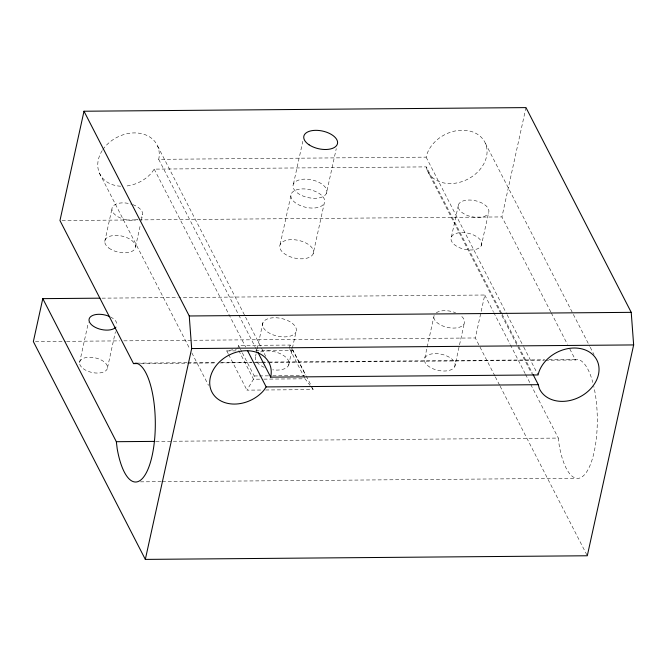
<?xml version="1.0" encoding="UTF-8"?>
<svg xmlns="http://www.w3.org/2000/svg" width="667" height="667" viewBox="0 0 667 667"><rect width="100%" height="100%" fill="white"/><g stroke="black" fill="none" stroke-linecap="round" stroke-linejoin="round"><path stroke-width="0.5" stroke-dasharray="3.33 2.5" d="M104.769 241.421L111.923 208.888M79.565 362.623L88.352 322.67M107.529 367.684L115.433 331.732M135.551 246.815L140.47 224.445M141.362 220.377L142.705 214.274M237.827 348.724L238.536 345.473L290.103 345.047L292.004 348.741M255.661 355.828L256.103 353.818M256.328 352.81L256.987 349.8M257.212 348.791L262.956 322.645M280.123 244.556L291.287 193.797M293.43 184.042L302.818 141.337M242.338 352.86L254.219 375.963L253.502 379.215L246.94 390.145L261.447 390.02M290.103 345.047L289.386 348.299L293.088 350.392L305.736 375.012M288.661 365.183L295.956 331.999A17.225 9.055 12.4 0 0 274.529 317.734A17.225 9.055 12.4 0 0 267.884 332.224A17.225 9.055 12.4 0 0 295.956 331.999M313.123 253.91A17.225 9.055 12.4 0 0 291.696 239.653A17.225 9.055 12.4 0 0 285.051 254.144A17.225 9.055 12.4 0 0 313.123 253.91L324.279 203.152A17.225 9.055 12.4 0 0 302.86 188.894A17.225 9.055 12.4 0 0 296.215 203.385A17.225 9.055 12.4 0 0 324.279 203.152M326.43 193.388A17.225 9.055 12.4 0 0 305.002 179.131A17.225 9.055 12.4 0 0 298.357 193.622A17.225 9.055 12.4 0 0 326.43 193.388L336.268 148.658M424.762 358.062L426.955 348.074M427.18 347.073L434.209 315.116A15.658 8.229 12.4 0 0 453.201 328.081A15.658 8.229 12.4 0 0 460.43 315.399M451.376 237.027L458.529 204.494M454.761 366.567A15.658 8.229 12.4 0 0 435.284 353.602A15.658 8.229 12.4 0 0 429.24 366.775A15.658 8.229 12.4 0 0 454.761 366.567L464.199 323.62M481.374 245.531A15.658 8.229 12.4 0 0 461.897 232.566A15.658 8.229 12.4 0 0 455.853 245.739A15.658 8.229 12.4 0 0 481.374 245.531L488.527 212.99A15.658 8.229 12.4 0 0 469.051 200.033A15.658 8.229 12.4 0 0 463.006 213.207A15.658 8.229 12.4 0 0 488.527 212.99M494.864 375.963L475.329 337.961L484.767 295.014L179.023 297.524M550.809 311.998L501.934 216.925L525.971 107.604M501.617 313.323L426.33 166.883L154.202 169.118L151.734 172.711A32.108 25.054 -27.2 0 1 124.629 186.193M228.197 353.668L226.788 350.934L236.818 348.924M545.323 360.238L575.479 359.988L578.014 359.505A59.513 20.193 89.5 0 1 592.805 382.449M102.86 149.6A32.108 25.054 -27.2 0 1 140.162 133.367A32.108 25.054 -27.2 0 1 158.713 159.338L426.113 157.137A32.108 25.054 -27.2 0 1 472.153 131.741A32.108 25.054 -27.2 0 1 475.679 173.854A32.108 25.054 -27.2 0 1 427.222 170.444L426.33 166.883M62.039 220.535L137.961 219.91M138.994 219.902L501.934 216.925M102.068 298.157L177.989 297.532M35.426 341.571L65.591 341.321M66.625 341.312L119.668 340.879M123.829 340.845L475.329 337.961M226.788 350.934L237.144 350.85M255.794 350.7L293.088 350.392M137.077 363.123L186.993 362.715M188.036 362.706L217.15 362.464M221.311 362.431L251.467 362.189M255.628 362.156L268.109 362.048M269.151 362.039L544.731 359.78M548.891 359.746L578.014 359.505M140.787 363.557L186.543 363.182M187.585 363.173L215.666 362.94M219.818 362.906L252.059 362.648M253.101 362.631L261.422 362.565M262.456 362.556L267.659 362.514M268.701 362.506L544.28 360.247M254.219 375.963L258.337 375.93M259.371 375.921L268.651 375.846M272.778 375.813L304.744 375.546M259.688 379.164L253.502 379.215L238.302 349.65M263.815 379.131L305.061 378.798L310.097 385.443M265.591 389.987L313.24 389.595L311.364 385.951M155.853 441.379L558.312 438.077L559.179 445.164A59.513 20.193 89.5 0 0 587.477 470.602A59.513 20.193 89.5 0 0 593.78 386.368M140.462 481.849L161.264 481.674M162.306 481.666L576.196 478.272M310.722 386.276L313.24 389.595M485.401 143.338L589.745 346.315M590.22 347.24L594.039 354.661M551.284 312.915L567.417 344.297M569.785 348.916L575.479 359.988M426.113 157.137L506.637 313.773M507.112 314.707L523.312 346.215M523.787 347.14L538.077 374.946M502.093 314.249L518.292 345.764M518.768 346.69L532.583 373.57M427.222 170.444L531.574 373.428M484.767 295.014L493.305 311.631M493.78 312.548L509.913 343.93M510.388 344.856L525.096 373.47M525.571 374.387L530.315 383.617M530.79 384.542L558.312 438.077M495.339 376.888L499.625 385.226M500.1 386.16L587.293 555.769M306.211 375.921L310.897 385.042M292.48 349.666L305.778 375.538M289.862 349.225L304.586 377.872M157.604 146.031L265.758 356.42M158.713 159.338L238.286 314.115M238.761 315.041L254.961 346.557M255.436 347.482L257.345 351.192M154.202 169.118L245.681 347.065M238.536 345.473L239.962 348.241M240.437 349.166L241.863 351.943M228.664 354.586L246.94 390.145M99.425 173.137L189.953 349.233M191.863 352.943L208.538 385.384M110.514 316.975A14.232 7.479 12.4 0 1 116.967 324.737M436.301 312.773A15.658 8.229 12.4 0 1 455.553 312.74M120.694 186.218A32.108 25.054 -27.2 0 1 102.309 150.425M132.741 204.602A15.658 8.229 12.4 0 1 141.045 217.525M137.836 219.351A15.658 8.229 12.4 0 1 112.314 211.122A15.658 8.229 12.4 0 1 131.791 204.277M260.572 351.968A17.225 9.055 12.4 0 1 287.802 359.43A17.225 9.055 12.4 0 1 272.728 369.801M264.182 367.375A17.225 9.055 12.4 0 1 256.578 354.444M83.225 368.668A14.232 7.479 12.4 0 0 106.887 369.543A14.232 7.479 12.4 0 0 90.529 357.254A14.232 7.479 12.4 0 0 83.225 368.668M108.913 248.074A15.658 8.229 12.4 0 0 134.892 248.866A15.658 8.229 12.4 0 0 116.667 235.418A15.658 8.229 12.4 0 0 108.913 248.074"/><path stroke-width="1" d="M99.992 298.174L42.796 298.641L33.35 341.587L145.323 559.396L587.293 555.769L633.65 344.931L631.224 312.348L525.971 107.604L84 111.231L59.963 220.552L133.508 363.615L137.669 363.582M145.323 559.396L191.671 348.558L189.253 315.975L84 111.231M538.302 384.692L266.175 386.918L263.707 390.512A32.108 25.054 -27.2 0 1 213.573 394.731A32.108 25.054 -27.2 0 1 235.668 352.401A32.108 25.054 -27.2 0 1 270.685 377.138L538.077 374.946A32.108 25.054 -27.2 0 1 584.125 349.541A32.108 25.054 -27.2 0 1 587.644 391.662A32.108 25.054 -27.2 0 1 539.194 388.252L538.302 384.692L533.058 374.495M133.508 363.615L136.035 363.131A59.513 20.193 89.5 0 1 152.151 455.619A59.513 20.193 89.5 0 1 117.2 448.791L116.341 441.704L42.796 298.641M189.253 315.975L631.224 312.348M191.671 348.558L633.65 344.931M116.341 441.704L154.819 441.387M257.821 352.118L270.685 377.138M247.59 350.775L266.175 386.918M115.916 327.147A14.232 7.479 12.4 0 1 97.157 328.206A14.232 7.479 12.4 0 1 90.495 316.825A14.232 7.479 12.4 0 1 109.73 316.6M309.088 144.822A17.225 9.055 12.4 0 0 337.16 144.589A17.225 9.055 12.4 0 0 315.733 130.332A17.225 9.055 12.4 0 0 309.088 144.822"/></g></svg>
